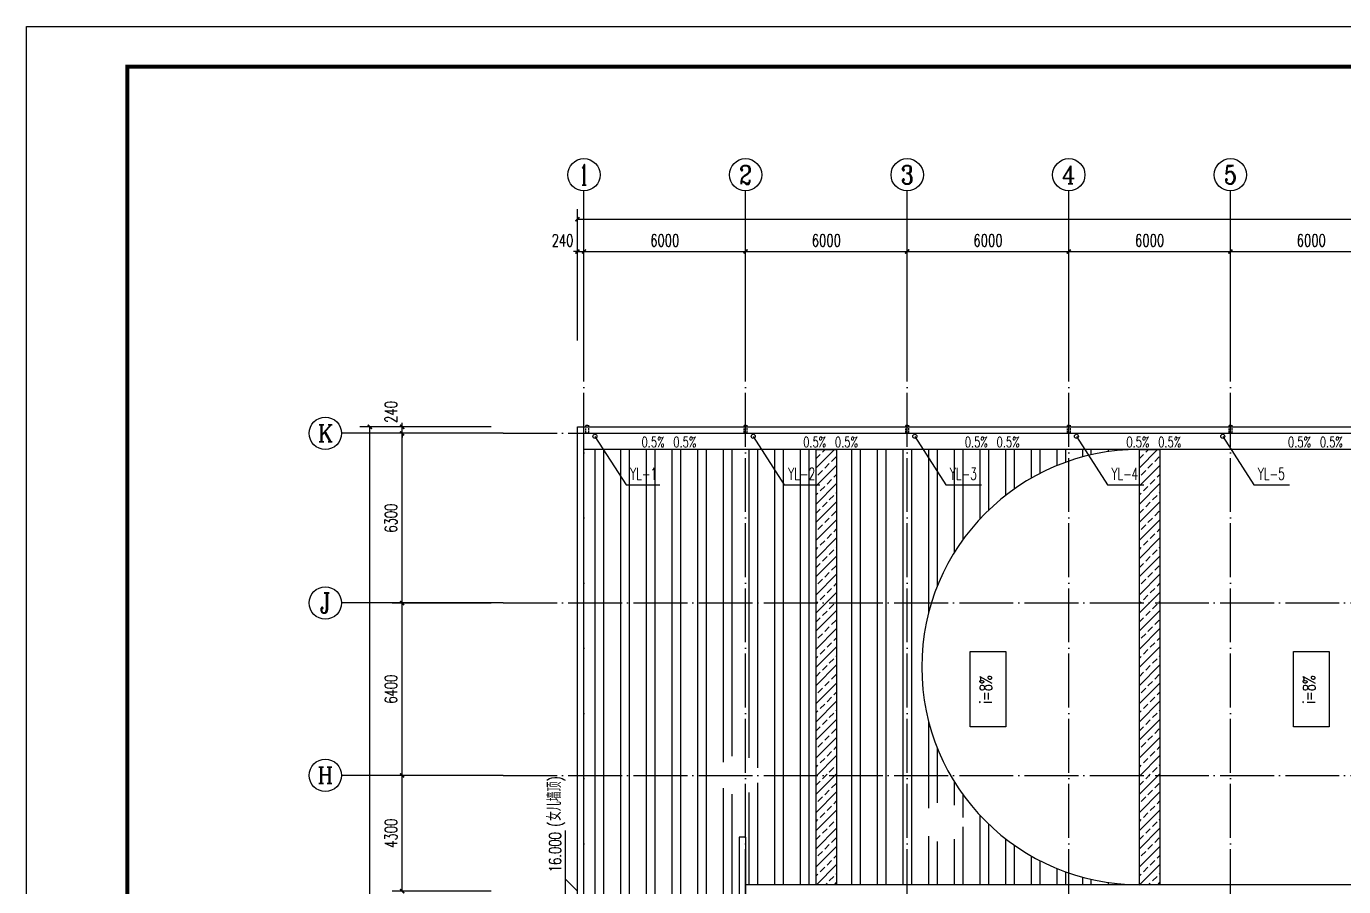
# Model space of a CAD drawing. Extents: x 1635833 to 4277885, y 16914845 to 35313750.
# Drawn here: x 2113224 to 2162127, y 17593099 to 17625042 of the extents above; entities that cross this region are included whole.
import ezdxf
from ezdxf.enums import TextEntityAlignment as Align

# ---------------------------------------------------------------- set-up
doc = ezdxf.new("R2010")
doc.units = 0
doc.header["$LTSCALE"] = 1000
doc.header["$MEASUREMENT"] = 0
doc.linetypes.add('DASH', pattern=[0.35, 0.25, -0.1])
doc.linetypes.add('DOTE', pattern=[2.42, 2, -0.2, 0.02, -0.2])
doc.layers.get('Defpoints').update_dxf_attribs({"color": 250})
for name, color, linetype in [('0 - 屋顶线', 150, 'Continuous'), ('AXIS_TEXT', 7, 'Continuous'), ('AXIS_外部', 171, 'Continuous'), ('DIM_SYMB', 165, 'Continuous'), ('DIM_雨水', 3, 'Continuous'), ('DOTE', 8, 'DOTE'), ('PUB_DIM', 161, 'Continuous'), ('PUB_TEXT', 7, 'Continuous'), ('TK', 4, 'Continuous'), ('TWT_TEXT', 7, 'Continuous'), ('VPIPE-雨水', 4, 'Continuous'), ('WALL-PARAPET', 6, 'Continuous'), ('填充', 8, 'Continuous')]:
    doc.layers.add(name, color=color, linetype=linetype)
doc.styles.add('_TCH_AXIS', font='COMPLEX', dxfattribs={"bigfont": 'GBCBIG'})
doc.styles.add('_TCH_DIM', font='SIMPLEX', dxfattribs={"bigfont": 'GBCBIG'})
doc.styles.add('_TCH_DIM_T3', font='SIMPLEX', dxfattribs={"width": 0.705882, "bigfont": 'GBCBIG'})
doc.styles.add('_TWT_SERIAL', font='COMPLEX', dxfattribs={"width": 0.8, "height": 3, "bigfont": 'HZTXT'})
doc.styles.add('COMPLEX', font='COMPLEX')
doc.dimstyles.new('_TCH_ARCH&&150', dxfattribs={"dimtxt": 446.25, "dimasz": 150, "dimexe": 375, "dimexo": 450, "dimgap": 189.375, "dimtad": 1, "dimdec": 0, "dimzin": 0, "dimdsep": 46, "dimtxsty": '_TCH_DIM_T3', "dimblk": 'ARCHTICK', "dimcen": 0.09, "dimclrt": 7, "dimazin": 2, "dimtfac": 1, "dimtdec": 0, "dimtix": 1, "dimtmove": 2, "dimatfit": 3, "dimfxl": 0, "dimtolj": 1, "dimtzin": 0, "dimarcsym": 0})
pattern_1 = [(90, (53131.6, -1907255), (-952.5, 6e-14), []), (90, (53449.1, -1906937.5), (-952.5, 6e-14), [])]

# ---------------------------------------------------------------- blocks, each defined once
blk = doc.blocks.new('GeYuanFrame_62034133', base_point=(20.09, 4.53))
at = {"layer": 'TK'}
blk.add_lwpolyline([(20.09, 4.53), (20.09, 598.53), (1071.09, 598.53), (1071.09, 4.53)], close=True, dxfattribs=at)
at = {"layer": 'TK', "const_width": 1}
blk.add_lwpolyline([(45.09, 588.53), (1061.09, 588.53), (1061.09, 14.53), (45.09, 14.53)], close=True, dxfattribs=at)
blk = doc.blocks.new('_ArchTick')
at = {"color": 0, "linetype": 'ByBlock', "const_width": 0.4}
blk.add_lwpolyline([(-0.5, -0.5), (0.5, 0.5)], dxfattribs=at)
blk = doc.blocks.new('*D110')
at = {"layer": 'AXIS_外部', "color": 0, "lineweight": -2}
for p, q in [((2130474, 17597231), (2126799, 17597231)), ((2127174, 17592931), (2127174, 17597231)), ((2130474, 17592931), (2126799, 17592931))]:
    blk.add_line(p, q, dxfattribs=at)
at = {"layer": 'Defpoints', "color": 0}
for p in [(2127174, 17597231), (2130924, 17597231), (2130924, 17592931)]:
    blk.add_point(p, dxfattribs=at)
at = {"layer": 'AXIS_外部', "color": 0, "lineweight": -2, "xscale": 150, "yscale": 150, "zscale": 150}
for p, rotation in [((2127174, 17597231), 90), ((2127174, 17592931), 270)]:
    blk.add_blockref('_ArchTick', p, dxfattribs=dict(at, rotation=rotation))
at = {"layer": 'AXIS_外部', "color": 7, "insert": (2126761, 17595081), "char_height": 446.2, "attachment_point": 5, "rotation": 90, "style": '_TCH_DIM_T3'}
blk.add_mtext('\\A1;4300', dxfattribs=at)
blk = doc.blocks.new('*D111')
at = {"layer": 'AXIS_外部', "color": 0, "lineweight": -2}
for p, q in [((2130474, 17603631), (2126799, 17603631)), ((2127174, 17597231), (2127174, 17603631)), ((2130474, 17597231), (2126799, 17597231))]:
    blk.add_line(p, q, dxfattribs=at)
at = {"layer": 'Defpoints', "color": 0}
for p in [(2127174, 17603631), (2130924, 17603631), (2130924, 17597231)]:
    blk.add_point(p, dxfattribs=at)
at = {"layer": 'AXIS_外部', "color": 0, "lineweight": -2, "xscale": 150, "yscale": 150, "zscale": 150}
for p, rotation in [((2127174, 17603631), 90), ((2127174, 17597231), 270)]:
    blk.add_blockref('_ArchTick', p, dxfattribs=dict(at, rotation=rotation))
at = {"layer": 'AXIS_外部', "color": 7, "insert": (2126761, 17600431), "char_height": 446.2, "attachment_point": 5, "rotation": 90, "style": '_TCH_DIM_T3'}
blk.add_mtext('\\A1;6400', dxfattribs=at)
blk = doc.blocks.new('*D112')
at = {"layer": 'AXIS_外部', "color": 0, "lineweight": -2}
for p, q in [((2130474, 17609931), (2126799, 17609931)), ((2127174, 17603631), (2127174, 17609931)), ((2130474, 17603631), (2126799, 17603631))]:
    blk.add_line(p, q, dxfattribs=at)
at = {"layer": 'Defpoints', "color": 0}
for p in [(2127174, 17609931), (2130924, 17609931), (2130924, 17603631)]:
    blk.add_point(p, dxfattribs=at)
at = {"layer": 'AXIS_外部', "color": 0, "lineweight": -2, "xscale": 150, "yscale": 150, "zscale": 150}
for p, rotation in [((2127174, 17609931), 90), ((2127174, 17603631), 270)]:
    blk.add_blockref('_ArchTick', p, dxfattribs=dict(at, rotation=rotation))
at = {"layer": 'AXIS_外部', "color": 7, "insert": (2126761, 17606781), "char_height": 446.2, "attachment_point": 5, "rotation": 90, "style": '_TCH_DIM_T3'}
blk.add_mtext('\\A1;6300', dxfattribs=at)
blk = doc.blocks.new('*D113')
at = {"layer": 'AXIS_外部', "color": 0, "lineweight": -2}
for p, q in [((2130474, 17610171), (2126799, 17610171)), ((2127174, 17610171), (2127174, 17610321)), ((2127174, 17609931), (2127174, 17610171)), ((2130474, 17609931), (2126799, 17609931)), ((2127174, 17609931), (2127174, 17609781))]:
    blk.add_line(p, q, dxfattribs=at)
at = {"layer": 'Defpoints', "color": 0}
for p in [(2127174, 17610171), (2130924, 17610171), (2130924, 17609931)]:
    blk.add_point(p, dxfattribs=at)
at = {"layer": 'AXIS_外部', "color": 0, "lineweight": -2, "xscale": 150, "yscale": 150, "zscale": 150}
for p, rotation in [((2127174, 17610171), 270), ((2127174, 17609931), 90)]:
    blk.add_blockref('_ArchTick', p, dxfattribs=dict(at, rotation=rotation))
at = {"layer": 'AXIS_外部', "color": 7, "insert": (2126761, 17610726), "char_height": 446.2, "attachment_point": 5, "rotation": 90, "style": '_TCH_DIM_T3'}
blk.add_mtext('\\A1;240', dxfattribs=at)
blk = doc.blocks.new('*D114')
at = {"layer": 'AXIS_外部', "color": 0, "lineweight": -2}
for p, q in [((2130474, 17610171), (2125599, 17610171)), ((2125974, 17552931), (2125974, 17610171)), ((2130474, 17552931), (2125599, 17552931))]:
    blk.add_line(p, q, dxfattribs=at)
at = {"layer": 'Defpoints', "color": 0}
for p in [(2125974, 17610171), (2130924, 17610171), (2130924, 17552931)]:
    blk.add_point(p, dxfattribs=at)
at = {"layer": 'AXIS_外部', "color": 0, "lineweight": -2, "xscale": 150, "yscale": 150, "zscale": 150}
for p, rotation in [((2125974, 17610171), 90), ((2125974, 17552931), 270)]:
    blk.add_blockref('_ArchTick', p, dxfattribs=dict(at, rotation=rotation))
at = {"layer": 'AXIS_外部', "color": 7, "insert": (2125561, 17581551), "char_height": 446.2, "attachment_point": 5, "rotation": 90, "style": '_TCH_DIM_T3'}
blk.add_mtext('\\A1;57240', dxfattribs=at)
blk = doc.blocks.new('*D115')
at = {"layer": 'AXIS_外部', "color": 0, "lineweight": -2}
for p, q in [((2133684, 17613381), (2133684, 17617056)), ((2133924, 17613381), (2133924, 17617056)), ((2133684, 17616681), (2133534, 17616681)), ((2133684, 17616681), (2133924, 17616681)), ((2133924, 17616681), (2134074, 17616681))]:
    blk.add_line(p, q, dxfattribs=at)
at = {"layer": 'Defpoints', "color": 0}
for p in [(2133924, 17616681), (2133684, 17612931), (2133924, 17612931)]:
    blk.add_point(p, dxfattribs=at)
at = {"layer": 'AXIS_外部', "color": 0, "lineweight": -2, "xscale": 150, "yscale": 150, "zscale": 150}
blk.add_blockref('_ArchTick', (2133684, 17616681), dxfattribs=at)
at = {"layer": 'AXIS_外部', "color": 0, "lineweight": -2, "xscale": 150, "yscale": 150, "zscale": 150, "rotation": 180}
blk.add_blockref('_ArchTick', (2133924, 17616681), dxfattribs=at)
at = {"layer": 'AXIS_外部', "color": 7, "insert": (2133129, 17617094), "char_height": 446.2, "attachment_point": 5, "style": '_TCH_DIM_T3'}
blk.add_mtext('\\A1;240', dxfattribs=at)
blk = doc.blocks.new('*D116')
at = {"layer": 'AXIS_外部', "color": 0, "lineweight": -2}
for p, q in [((2133924, 17613381), (2133924, 17617056)), ((2139924, 17613381), (2139924, 17617056)), ((2133924, 17616681), (2139924, 17616681))]:
    blk.add_line(p, q, dxfattribs=at)
at = {"layer": 'Defpoints', "color": 0}
for p in [(2139924, 17616681), (2133924, 17612931), (2139924, 17612931)]:
    blk.add_point(p, dxfattribs=at)
at = {"layer": 'AXIS_外部', "color": 0, "lineweight": -2, "xscale": 150, "yscale": 150, "zscale": 150, "rotation": 180}
blk.add_blockref('_ArchTick', (2133924, 17616681), dxfattribs=at)
at = {"layer": 'AXIS_外部', "color": 0, "lineweight": -2, "xscale": 150, "yscale": 150, "zscale": 150}
blk.add_blockref('_ArchTick', (2139924, 17616681), dxfattribs=at)
at = {"layer": 'AXIS_外部', "color": 7, "insert": (2136924, 17617094), "char_height": 446.2, "attachment_point": 5, "style": '_TCH_DIM_T3'}
blk.add_mtext('\\A1;6000', dxfattribs=at)
blk = doc.blocks.new('*D117')
at = {"layer": 'AXIS_外部', "color": 0, "lineweight": -2}
for p, q in [((2139924, 17613381), (2139924, 17617056)), ((2145924, 17613381), (2145924, 17617056)), ((2139924, 17616681), (2145924, 17616681))]:
    blk.add_line(p, q, dxfattribs=at)
at = {"layer": 'Defpoints', "color": 0}
for p in [(2145924, 17616681), (2139924, 17612931), (2145924, 17612931)]:
    blk.add_point(p, dxfattribs=at)
at = {"layer": 'AXIS_外部', "color": 0, "lineweight": -2, "xscale": 150, "yscale": 150, "zscale": 150, "rotation": 180}
blk.add_blockref('_ArchTick', (2139924, 17616681), dxfattribs=at)
at = {"layer": 'AXIS_外部', "color": 0, "lineweight": -2, "xscale": 150, "yscale": 150, "zscale": 150}
blk.add_blockref('_ArchTick', (2145924, 17616681), dxfattribs=at)
at = {"layer": 'AXIS_外部', "color": 7, "insert": (2142924, 17617094), "char_height": 446.2, "attachment_point": 5, "style": '_TCH_DIM_T3'}
blk.add_mtext('\\A1;6000', dxfattribs=at)
blk = doc.blocks.new('*D118')
at = {"layer": 'AXIS_外部', "color": 0, "lineweight": -2}
for p, q in [((2145924, 17613381), (2145924, 17617056)), ((2151924, 17613381), (2151924, 17617056)), ((2145924, 17616681), (2151924, 17616681))]:
    blk.add_line(p, q, dxfattribs=at)
at = {"layer": 'Defpoints', "color": 0}
for p in [(2151924, 17616681), (2145924, 17612931), (2151924, 17612931)]:
    blk.add_point(p, dxfattribs=at)
at = {"layer": 'AXIS_外部', "color": 0, "lineweight": -2, "xscale": 150, "yscale": 150, "zscale": 150, "rotation": 180}
blk.add_blockref('_ArchTick', (2145924, 17616681), dxfattribs=at)
at = {"layer": 'AXIS_外部', "color": 0, "lineweight": -2, "xscale": 150, "yscale": 150, "zscale": 150}
blk.add_blockref('_ArchTick', (2151924, 17616681), dxfattribs=at)
at = {"layer": 'AXIS_外部', "color": 7, "insert": (2148924, 17617094), "char_height": 446.2, "attachment_point": 5, "style": '_TCH_DIM_T3'}
blk.add_mtext('\\A1;6000', dxfattribs=at)
blk = doc.blocks.new('*D119')
at = {"layer": 'AXIS_外部', "color": 0, "lineweight": -2}
for p, q in [((2151924, 17613381), (2151924, 17617056)), ((2157924, 17613381), (2157924, 17617056)), ((2151924, 17616681), (2157924, 17616681))]:
    blk.add_line(p, q, dxfattribs=at)
at = {"layer": 'Defpoints', "color": 0}
for p in [(2157924, 17616681), (2151924, 17612931), (2157924, 17612931)]:
    blk.add_point(p, dxfattribs=at)
at = {"layer": 'AXIS_外部', "color": 0, "lineweight": -2, "xscale": 150, "yscale": 150, "zscale": 150, "rotation": 180}
blk.add_blockref('_ArchTick', (2151924, 17616681), dxfattribs=at)
at = {"layer": 'AXIS_外部', "color": 0, "lineweight": -2, "xscale": 150, "yscale": 150, "zscale": 150}
blk.add_blockref('_ArchTick', (2157924, 17616681), dxfattribs=at)
at = {"layer": 'AXIS_外部', "color": 7, "insert": (2154924, 17617094), "char_height": 446.2, "attachment_point": 5, "style": '_TCH_DIM_T3'}
blk.add_mtext('\\A1;6000', dxfattribs=at)
blk = doc.blocks.new('*D120')
at = {"layer": 'AXIS_外部', "color": 0, "lineweight": -2}
for p, q in [((2157924, 17613381), (2157924, 17617056)), ((2163924, 17613381), (2163924, 17617056)), ((2157924, 17616681), (2163924, 17616681))]:
    blk.add_line(p, q, dxfattribs=at)
at = {"layer": 'Defpoints', "color": 0}
for p in [(2163924, 17616681), (2157924, 17612931), (2163924, 17612931)]:
    blk.add_point(p, dxfattribs=at)
at = {"layer": 'AXIS_外部', "color": 0, "lineweight": -2, "xscale": 150, "yscale": 150, "zscale": 150, "rotation": 180}
blk.add_blockref('_ArchTick', (2157924, 17616681), dxfattribs=at)
at = {"layer": 'AXIS_外部', "color": 0, "lineweight": -2, "xscale": 150, "yscale": 150, "zscale": 150}
blk.add_blockref('_ArchTick', (2163924, 17616681), dxfattribs=at)
at = {"layer": 'AXIS_外部', "color": 7, "insert": (2160924, 17617094), "char_height": 446.2, "attachment_point": 5, "style": '_TCH_DIM_T3'}
blk.add_mtext('\\A1;6000', dxfattribs=at)
blk = doc.blocks.new('*D135')
at = {"layer": 'AXIS_外部', "color": 0, "lineweight": -2}
for p, q in [((2133684, 17613381), (2133684, 17618256)), ((2242164, 17613381), (2242164, 17618256)), ((2133684, 17617881), (2242164, 17617881))]:
    blk.add_line(p, q, dxfattribs=at)
at = {"layer": 'Defpoints', "color": 0}
for p in [(2242164, 17617881), (2133684, 17612931), (2242164, 17612931)]:
    blk.add_point(p, dxfattribs=at)
at = {"layer": 'AXIS_外部', "color": 0, "lineweight": -2, "xscale": 150, "yscale": 150, "zscale": 150, "rotation": 180}
blk.add_blockref('_ArchTick', (2133684, 17617881), dxfattribs=at)
at = {"layer": 'AXIS_外部', "color": 0, "lineweight": -2, "xscale": 150, "yscale": 150, "zscale": 150}
blk.add_blockref('_ArchTick', (2242164, 17617881), dxfattribs=at)
at = {"layer": 'AXIS_外部', "color": 7, "insert": (2187924, 17618294), "char_height": 446.2, "attachment_point": 5, "style": '_TCH_DIM_T3'}
blk.add_mtext('\\A1;108480', dxfattribs=at)
blk = doc.blocks.new('_AXISO')
blk.add_circle((0, 0), 0.5)
at = {"layer": 'AXIS_TEXT', "style": 'COMPLEX', "width": 1.041667}
blk.add_attdef('A', text='', height=0.56, dxfattribs=at).set_placement((-0.25, -0.28), (0.25, -0.28), align=Align.FIT)

msp = doc.modelspace()

# ---------------------------------------------------------------- hatches: boundary and pattern name
at = {"layer": '填充'}
h = msp.add_hatch(dxfattribs=at)
h.set_pattern_fill('ANSI32', color=8, scale=200, angle=45, style=0)
h.set_pattern_definition(pattern_1)
h.paths.add_polyline_path([(2142543.512, 17609331.374), (2134038.313, 17609331.374, -0.19841252), (2133923.512, 17609053.466), (2133923.512, 17590931.374), (2136001.551, 17590931.374), (2136001.551, 17597237.139), (2138930.509, 17597237.139, -1), (2140430.509, 17597237.139, -1), (2138930.509, 17597237.139), (2136001.551, 17597237.139), (2136001.551, 17590931.374), (2139683.512, 17590931.374), (2139683.512, 17594931.374), (2139923.512, 17594931.374), (2139923.512, 17593171.374), (2142543.512, 17593171.374)])
h.paths.add_polyline_path([(2138468.97, 17590264.812), (2138468.97, 17591597.937), (2137799.595, 17591597.937), (2137799.595, 17590264.812)], flags=9)
h.paths.add_polyline_path([(2138468.97, 17593264.812), (2138468.97, 17594597.937), (2137799.595, 17594597.937), (2137799.595, 17593264.812)], flags=24)
h.paths.add_polyline_path([(2142406.95, 17599492.059), (2143440.075, 17599492.059), (2143440.075, 17600161.434), (2142406.95, 17600161.434)], flags=9)
h.paths.add_polyline_path([(2140566.95, 17599492.059), (2141900.075, 17599492.059), (2141900.075, 17600161.434), (2140566.95, 17600161.434)], flags=24)
h.paths.add_polyline_path([(2136762.602, 17596458.296), (2138941.959, 17596458.296), (2138941.959, 17597203.907), (2136762.602, 17597203.907)], flags=24)
h.paths.add_polyline_path([(2136486.447, 17597283.076), (2138884.572, 17597283.076), (2138884.572, 17597952.451), (2136486.447, 17597952.451)], flags=24)
h = msp.add_hatch(dxfattribs=at)
h.set_pattern_fill('ANSI32', color=8, scale=200, angle=45, style=0)
h.set_pattern_definition(pattern_1)
h.paths.add_polyline_path([(2146821.984, 17603631.374), (2146151.695, 17603631.374), (2143303.512, 17603631.374), (2143303.512, 17595495.878), (2143645.256, 17595495.878), (2146518.03, 17595495.878, -1), (2148018.03, 17595495.878, -1), (2146518.03, 17595495.878), (2143645.256, 17595495.878), (2143303.512, 17595495.878), (2143303.512, 17593171.374), (2154543.512, 17593171.374, -0.504757543)])
h.paths.add_polyline_path([(2154543.512, 17609331.374), (2143303.512, 17609331.374), (2143303.512, 17603631.374), (2146151.695, 17603631.374), (2146821.984, 17603631.374, -0.329117777)])
h.paths.add_polyline_path([(2143946.95, 17599492.059), (2145280.075, 17599492.059), (2145280.075, 17600161.434), (2143946.95, 17600161.434)], flags=24)
h.paths.add_polyline_path([(2142406.95, 17599492.059), (2143440.075, 17599492.059), (2143440.075, 17600161.434), (2142406.95, 17600161.434)], flags=9)
h.paths.add_polyline_path([(2145619.107, 17594730.998), (2146504.346, 17594730.998), (2146504.346, 17595459.854), (2145619.107, 17595459.854)], flags=24)
h.paths.add_polyline_path([(2144073.967, 17595541.815), (2146472.092, 17595541.815), (2146472.092, 17596211.19), (2144073.967, 17596211.19)], flags=24)
h = msp.add_hatch(dxfattribs=at)
h.set_pattern_fill('ANSI33', color=8, scale=150, style=0)
h.set_pattern_definition([(45, (56131.6, -1441012.84), (-336.759605, 336.759605), []), (45, (56468.36, -1441012.84), (-336.759605, 336.759605), [238.125, -119.0625])])
h.paths.add_polyline_path([(2142543.512, 17593171.374), (2143303.512, 17593171.374), (2143303.512, 17609331.374), (2142543.512, 17609331.374)])
h = msp.add_hatch(dxfattribs=at)
h.set_pattern_fill('ANSI33', color=8, scale=150, style=0)
h.set_pattern_definition([(45, (68131.6, -1441012.84), (-336.759605, 336.759605), []), (45, (68468.36, -1441012.84), (-336.759605, 336.759605), [238.125, -119.0625])])
h.paths.add_polyline_path([(2154543.512, 17593171.374), (2155303.512, 17593171.374), (2155303.512, 17609331.374), (2154543.512, 17609331.374)])

# ---------------------------------------------------------------- linework, layer by layer
at = {"linetype": 'DASH', "ltscale": 0.3}
for points in [[(2134098.808, 17609931.374), (2133998.808, 17609931.374), (2133998.808, 17610231.374), (2134098.808, 17610231.374)], [(2139973.512, 17609931.374), (2139873.512, 17609931.374), (2139873.512, 17610231.374), (2139973.512, 17610231.374)], [(2145973.512, 17609931.374), (2145873.512, 17609931.374), (2145873.512, 17610231.374), (2145973.512, 17610231.374)], [(2151973.512, 17609931.374), (2151873.512, 17609931.374), (2151873.512, 17610231.374), (2151973.512, 17610231.374)], [(2157973.512, 17609931.374), (2157873.512, 17609931.374), (2157873.512, 17610231.374), (2157973.512, 17610231.374)]]:
    msp.add_lwpolyline(points, close=True, dxfattribs=at)
msp.add_lwpolyline([(2142543.512, 17593171.374), (2142543.512, 17609331.374), (2143303.512, 17609331.374), (2143303.512, 17593171.374)])
for points in [[(2155303.512, 17609331.374), (2155303.512, 17593171.374), (2154543.512, 17593171.374), (2154543.512, 17609331.374)], [(2149586.012, 17601830.236), (2149586.012, 17599032.512), (2148261.012, 17599032.512), (2148261.012, 17601830.236)], [(2161586.012, 17601830.236), (2161586.012, 17599032.512), (2160261.012, 17599032.512), (2160261.012, 17601830.236)]]:
    msp.add_lwpolyline(points, close=True)
at = {"layer": '0 - 屋顶线'}
msp.add_line((2241923.512, 17609331.374), (2133923.512, 17609331.374), dxfattribs=at)
for points in [[(2133683.512, 17552931.374), (2133683.512, 17610171.374), (2242163.512, 17610171.374), (2242163.512, 17552931.374)], [(2133923.512, 17571931.374), (2133923.512, 17609931.374), (2241923.512, 17609931.374), (2241923.512, 17571931.374), (2133923.512, 17571931.374)]]:
    msp.add_lwpolyline(points, dxfattribs=at)
at = {"layer": 'AXIS_外部'}
for p, q in [((2133923.512, 17612931.374), (2133923.512, 17618931.374)), ((2139923.512, 17612931.374), (2139923.512, 17618931.374)), ((2145923.512, 17612931.374), (2145923.512, 17618931.374)), ((2151923.512, 17612931.374), (2151923.512, 17618931.374)), ((2157923.512, 17612931.374), (2157923.512, 17618931.374)), ((2130923.512, 17609931.374), (2124923.512, 17609931.374)), ((2130923.512, 17603631.374), (2124923.512, 17603631.374)), ((2130923.512, 17597231.374), (2124923.512, 17597231.374))]:
    msp.add_line(p, q, dxfattribs=at)
at = {"layer": 'DIM_SYMB'}
for points in [[(2149169.814, 17599731.915, 0, 0, 0), (2149169.814, 17600679.639, 120, 0, 0), (2149169.814, 17601129.639, 0, 0, 0)], [(2161169.814, 17599731.915, 0, 0, 0), (2161169.814, 17600679.639, 120, 0, 0), (2161169.814, 17601129.639, 0, 0, 0)]]:
    msp.add_lwpolyline(points, format="xyseb", dxfattribs=at)
at = {"layer": 'DIM_雨水'}
for p, q in [((2134332.767, 17609819.338), (2135485.754, 17608022.626)), ((2140207.767, 17609819.338), (2141360.754, 17608022.626)), ((2146207.767, 17609819.338), (2147360.754, 17608022.626)), ((2152207.767, 17609819.338), (2153360.754, 17608022.626)), ((2157639.258, 17609819.338), (2158792.245, 17608022.626)), ((2135485.754, 17608022.626), (2136743.536, 17608022.626)), ((2141360.754, 17608022.626), (2142680.089, 17608022.626)), ((2147360.754, 17608022.626), (2148680.089, 17608022.626)), ((2153360.754, 17608022.626), (2154705.001, 17608022.626)), ((2158792.245, 17608022.626), (2160111.581, 17608022.626))]:
    msp.add_line(p, q, dxfattribs=at)
at = {"layer": 'DOTE'}
for p, q in [((2133923.512, 17548931.374), (2133923.512, 17612931.374)), ((2139923.512, 17548931.374), (2139923.512, 17612931.374)), ((2145923.512, 17548931.374), (2145923.512, 17612931.374)), ((2151923.512, 17548931.374), (2151923.512, 17612931.374)), ((2157923.512, 17548931.374), (2157923.512, 17612931.374)), ((2130923.512, 17609931.374), (2244923.512, 17609931.374)), ((2130923.512, 17603631.374), (2244923.512, 17603631.374)), ((2130923.512, 17597231.374), (2244923.512, 17597231.374))]:
    msp.add_line(p, q, dxfattribs=at)
at = {"layer": 'PUB_DIM'}
for p, q in [((2133233.512, 17592481.374), (2133233.512, 17595181.374)), ((2133683.512, 17592931.374), (2133233.512, 17593381.374))]:
    msp.add_line(p, q, dxfattribs=at)
for points in [[(2135925.723, 17609607.682, 0, 0, 0), (2134875.723, 17609607.682, 120, 0, 0), (2134425.723, 17609607.682, 0, 0, 0)], [(2138250.771, 17609607.682, 0, 0, 0), (2139300.771, 17609607.682, 120, 0, 0), (2139750.771, 17609607.682, 0, 0, 0)], [(2141925.723, 17609607.682, 0, 0, 0), (2140875.723, 17609607.682, 120, 0, 0), (2140425.723, 17609607.682, 0, 0, 0)], [(2144250.771, 17609607.682, 0, 0, 0), (2145300.771, 17609607.682, 120, 0, 0), (2145750.771, 17609607.682, 0, 0, 0)], [(2147925.723, 17609607.682, 0, 0, 0), (2146875.723, 17609607.682, 120, 0, 0), (2146425.723, 17609607.682, 0, 0, 0)], [(2150250.771, 17609607.682, 0, 0, 0), (2151300.771, 17609607.682, 120, 0, 0), (2151750.771, 17609607.682, 0, 0, 0)], [(2153925.723, 17609607.682, 0, 0, 0), (2152875.723, 17609607.682, 120, 0, 0), (2152425.723, 17609607.682, 0, 0, 0)], [(2156250.771, 17609607.682, 0, 0, 0), (2157300.771, 17609607.682, 120, 0, 0), (2157750.771, 17609607.682, 0, 0, 0)], [(2159925.723, 17609607.682, 0, 0, 0), (2158875.723, 17609607.682, 120, 0, 0), (2158425.723, 17609607.682, 0, 0, 0)]]:
    msp.add_lwpolyline(points, format="xyseb", dxfattribs=at)
at = {"layer": 'VPIPE-雨水', "linetype": 'Continuous'}
for centre in [(2134332.767, 17609819.338), (2140207.767, 17609819.338), (2146207.767, 17609819.338), (2152207.767, 17609819.338), (2157639.258, 17609819.338)]:
    msp.add_circle(centre, 75, dxfattribs=at)
at = {"layer": 'WALL-PARAPET'}
for p, q in [((2139683.512, 17594931.374), (2139683.512, 17588931.374)), ((2139923.512, 17594931.374), (2139683.512, 17594931.374)), ((2139923.512, 17594931.374), (2139923.512, 17588931.374)), ((2235923.512, 17593171.374), (2139923.512, 17593171.374)), ((2139923.512, 17592931.374), (2139923.512, 17593171.374))]:
    msp.add_line(p, q, dxfattribs=at)
msp.add_arc((2154543.512, 17601251.374), 8080, 90, 270, dxfattribs=at)

# ---------------------------------------------------------------- block references
at = {"xscale": 150, "yscale": 150, "zscale": 150}
msp.add_blockref('GeYuanFrame_62034133', (2113223.512, 17535942.007), dxfattribs=at)
at = {"layer": 'AXIS_外部'}
ref = msp.add_blockref('_AXISO', (2133923.512, 17619531.374), dxfattribs=dict(at, xscale=1200, yscale=1200, zscale=1200))
ref.add_attrib('A', '1', dxfattribs={"layer": 'AXIS_TEXT', "height": 772.082, "style": '_TCH_AXIS'}).set_placement((2133758.066, 17619145.333), (2134088.958, 17619145.333), align=Align.FIT)
ref = msp.add_blockref('_AXISO', (2139923.512, 17619531.374), dxfattribs=dict(at, xscale=1200, yscale=1200, zscale=1200))
ref.add_attrib('A', '2', dxfattribs={"layer": 'AXIS_TEXT', "height": 698.922, "style": '_TCH_AXIS'}).set_placement((2139690.538, 17619181.913), (2140156.486, 17619181.913), align=Align.FIT)
ref = msp.add_blockref('_AXISO', (2145923.512, 17619531.374), dxfattribs=dict(at, xscale=1200, yscale=1200, zscale=1200))
ref.add_attrib('A', '3', dxfattribs={"layer": 'AXIS_TEXT', "height": 698.922, "style": '_TCH_AXIS'}).set_placement((2145690.538, 17619181.913), (2146156.486, 17619181.913), align=Align.FIT)
ref = msp.add_blockref('_AXISO', (2151923.512, 17619531.374), dxfattribs=dict(at, xscale=1200, yscale=1200, zscale=1200))
ref.add_attrib('A', '4', dxfattribs={"layer": 'AXIS_TEXT', "height": 668.163, "style": '_TCH_AXIS'}).set_placement((2151668.974, 17619197.293), (2152178.051, 17619197.293), align=Align.FIT)
ref = msp.add_blockref('_AXISO', (2157923.512, 17619531.374), dxfattribs=dict(at, xscale=1200, yscale=1200, zscale=1200))
ref.add_attrib('A', '5', dxfattribs={"layer": 'AXIS_TEXT', "height": 698.922, "style": '_TCH_AXIS'}).set_placement((2157690.538, 17619181.913), (2158156.486, 17619181.913), align=Align.FIT)
ref = msp.add_blockref('_AXISO', (2124323.512, 17609931.374), dxfattribs=dict(at, xscale=1200, yscale=1200, zscale=1200))
ref.add_attrib('A', 'K', dxfattribs={"layer": 'AXIS_TEXT', "height": 622.89, "style": '_TCH_AXIS'}).set_placement((2124041.729, 17609619.929), (2124605.296, 17609619.929), align=Align.FIT)
ref = msp.add_blockref('_AXISO', (2124323.512, 17603631.374), dxfattribs=dict(at, xscale=1200, yscale=1200, zscale=1200))
ref.add_attrib('A', 'J', dxfattribs={"layer": 'AXIS_TEXT', "height": 744.098, "style": '_TCH_AXIS'}).set_placement((2124128.629, 17603259.325), (2124518.395, 17603259.325), align=Align.FIT)
ref = msp.add_blockref('_AXISO', (2124323.512, 17597231.374), dxfattribs=dict(at, xscale=1200, yscale=1200, zscale=1200))
ref.add_attrib('A', 'H', dxfattribs={"layer": 'AXIS_TEXT', "height": 608.276, "style": '_TCH_AXIS'}).set_placement((2124033.857, 17596927.236), (2124613.168, 17596927.236), align=Align.FIT)

# ---------------------------------------------------------------- texts
at = {"layer": 'PUB_TEXT', "style": '_TCH_DIM', "width": 0.705882}
for p in [(2136060.723, 17609416.432), (2137241.485, 17609416.432), (2142060.723, 17609416.432), (2143241.485, 17609416.432), (2148060.723, 17609416.432), (2149241.485, 17609416.432), (2154060.723, 17609416.432), (2155241.485, 17609416.432), (2160060.723, 17609416.432), (2161241.485, 17609416.432)]:
    msp.add_text('0.5%%%', height=382.5, dxfattribs=at).set_placement(p)
for s, p in [('i=8%', (2149064.814, 17599890.777)), ('i=8%', (2161064.814, 17599890.777)), (')', (2133076.012, 17597015.842)), ('(', (2133076.012, 17595331.374)), ('16.000', (2133076.012, 17593636.374))]:
    msp.add_text(s, height=446.25, rotation=90, dxfattribs=at).set_placement(p)
at = {"layer": 'PUB_TEXT', "style": '_TCH_DIM'}
msp.add_text('女儿墙顶', height=506.383, rotation=90, dxfattribs=at).set_placement((2133076.012, 17595541.374))
at = {"layer": 'TWT_TEXT', "style": '_TWT_SERIAL', "width": 0.64}
for s, p in [('YL-1', (2135638.679, 17608202.626)), ('YL-2', (2141506.661, 17608202.626)), ('YL-3', (2147506.661, 17608202.626)), ('YL-4', (2153504.144, 17608202.626)), ('YL-5', (2158938.152, 17608202.626))]:
    msp.add_text(s, height=450, dxfattribs=at).set_placement(p)

# ---------------------------------------------------------------- dimensions: what is measured, and where the dimension line sits
at = {"layer": 'AXIS_外部'}
for p1, p2, distance, picture, middle in [((2133683.512, 17612931.374), (2242163.512, 17612931.374), 4950, '*D135', (2187923.512, 17618293.874)), ((2133923.512, 17612931.374), (2139923.512, 17612931.374), 3750, '*D116', (2136923.512, 17617093.874)), ((2139923.512, 17612931.374), (2145923.512, 17612931.374), 3750, '*D117', (2142923.512, 17617093.874)), ((2145923.512, 17612931.374), (2151923.512, 17612931.374), 3750, '*D118', (2148923.512, 17617093.874)), ((2151923.512, 17612931.374), (2157923.512, 17612931.374), 3750, '*D119', (2154923.512, 17617093.874)), ((2157923.512, 17612931.374), (2163923.512, 17612931.374), 3750, '*D120', (2160923.512, 17617093.874)), ((2130923.512, 17552931.374), (2130923.512, 17610171.374), 4950, '*D114', (2125561.012, 17581551.374)), ((2130923.512, 17603631.374), (2130923.512, 17609931.374), 3750, '*D112', (2126761.012, 17606781.374)), ((2130923.512, 17597231.374), (2130923.512, 17603631.374), 3750, '*D111', (2126761.012, 17600431.374)), ((2130923.512, 17592931.374), (2130923.512, 17597231.374), 3750, '*D110', (2126761.012, 17595081.374))]:
    dim = msp.add_aligned_dim(p1=p1, p2=p2, distance=distance, dimstyle='_TCH_ARCH&&150', dxfattribs=at)
    dim.commit()
    dim.dimension.update_dxf_attribs({"geometry": picture, "text_midpoint": middle})
for base, p1, p2, angle, picture, middle in [((2133923.512, 17616681.374), (2133683.512, 17612931.374), (2133923.512, 17612931.374), 0, '*D115', (2133128.512, 17617093.874)), ((2127173.512, 17610171.374), (2130923.512, 17609931.374), (2130923.512, 17610171.374), 90, '*D113', (2126761.012, 17610726.374))]:
    dim = msp.add_linear_dim(base=base, p1=p1, p2=p2, angle=angle, dimstyle='_TCH_ARCH&&150', dxfattribs=at)
    dim.commit()
    dim.dimension.update_dxf_attribs({"geometry": picture, "text_midpoint": middle, "dimtype": 129})

doc.saveas('drawing.dxf')
